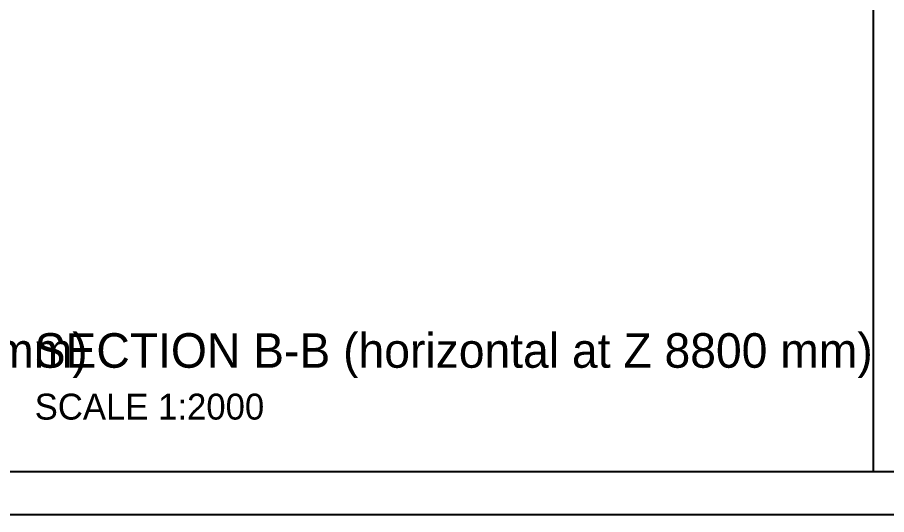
# Model space of a CAD drawing. Extents: x 10000 to 921450, y 10000 to 584000.
# Drawn here: x 422000 to 623013, y 10000 to 125107 of the extents above; entities that cross this region are included whole.
import ezdxf

# ---------------------------------------------------------------- set-up
doc = ezdxf.new("R2010")
doc.units = 0
doc.layers.add('A-FRAME', color=8, linetype='CONTINUOUS')
doc.layers.add('A-TEXT', color=7, linetype='CONTINUOUS')

msp = doc.modelspace()

# ---------------------------------------------------------------- linework, layer by layer
at = {"layer": 'A-FRAME'}
for p, q in [((620000, 20000), (620000, 297000)), ((20000, 20000), (820000, 20000)), ((420000, 20000), (620000, 20000)), ((10000, 10000), (830000, 10000))]:
    msp.add_line(p, q, dxfattribs=at)

# ---------------------------------------------------------------- texts
at = {"layer": 'A-TEXT'}
for s, height, p in [('SECTION A-A (plane across X at -1750 mm)', 8000, (226000, 44000)), ('SECTION B-B (horizontal at Z 8800 mm)', 8000, (426000, 44000)), ('SCALE 1:2000', 6000, (426000, 32000))]:
    msp.add_text(s, height=height, dxfattribs=at).set_placement(p)

doc.saveas('drawing.dxf')
